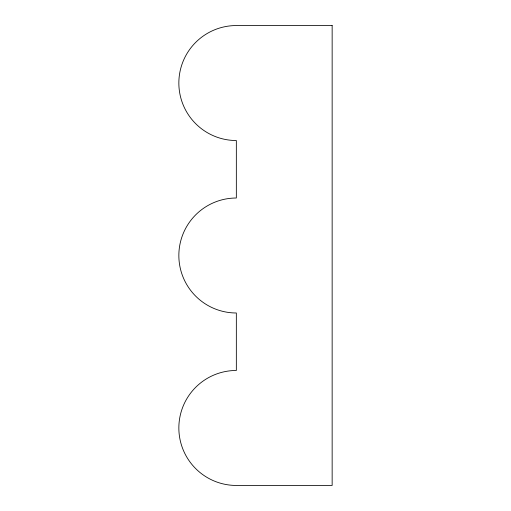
<?xml version="1.0" encoding="UTF-8"?>
<svg xmlns="http://www.w3.org/2000/svg" width="511" height="511" viewBox="0 0 511 511"><rect width="100%" height="100%" fill="white"/><g stroke="black" fill="none" stroke-linecap="round" stroke-linejoin="round"><path stroke-width="0.77" d="M332.15 25.55L236.338 25.55A57.488 57.488 0 0 0 178.85 83.038A57.488 57.488 0 0 0 236.338 140.525L236.338 198.013A57.488 57.488 0 0 0 178.85 255.5A57.488 57.488 0 0 0 236.338 312.988L236.338 370.475A57.488 57.488 0 0 0 178.85 427.963A57.488 57.488 0 0 0 236.338 485.45L332.15 485.45L332.15 25.55"/></g></svg>
